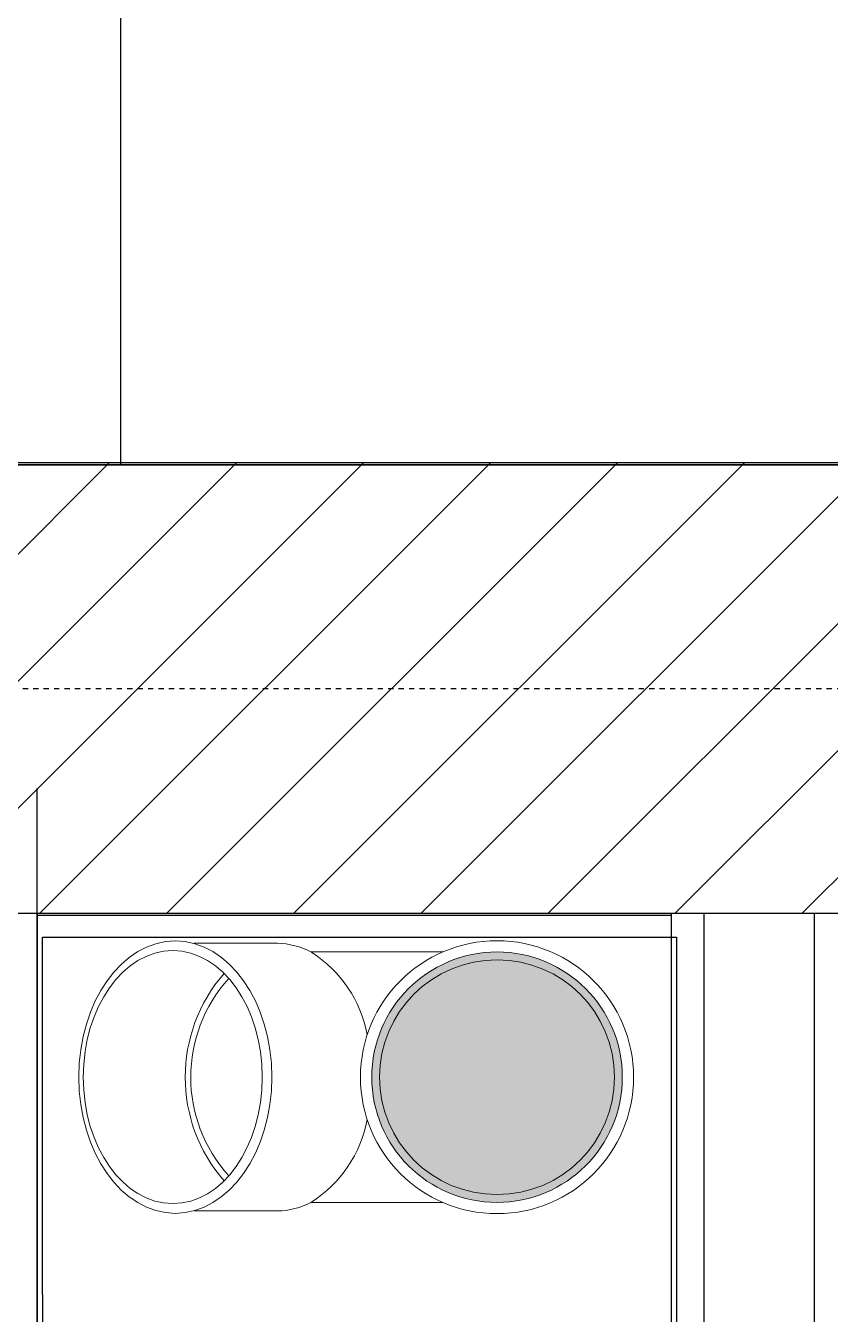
# Model space of a CAD drawing. Header units: centimetres. Extents: x 2191 to 12545, y -680 to 18662.
# Drawn here: x 10863.3 to 10895.4, y 4118.4 to 4169.9 of the extents above; entities that cross this region are included whole.
import ezdxf

# ---------------------------------------------------------------- set-up
doc = ezdxf.new("R2010")
doc.units = ezdxf.units.CM
doc.linetypes.add('Style de ligne -1', pattern=[0.41664, 0.20828, -0.20836])
for name, color, linetype in [('B Aménagement intérieur', 252, 'Continuous'), ('B GÈnÈral_Hatch', 252, 'Continuous'), ('B Général', 252, 'Continuous'), ('C ANNOTATIONS-axes horizontaux', 252, 'Style de ligne -1'), ('C ANNOTATIONS-prestations', 252, 'Continuous'), ('C ANNOTATIONS-prestations_Hatch', 252, 'Continuous'), ('F REMPLISSAGE-vert clair', 252, 'Continuous'), ('F REMPLISSAGE-vert foncé', 252, 'Continuous'), ('prlm-EAU-CHU', 42, 'Continuous'), ('prlm-EAU-EUEV', 25, 'Continuous'), ('prlm-GT', 242, 'Continuous')]:
    doc.layers.add(name, color=color, linetype=linetype)

# ---------------------------------------------------------------- blocks, each defined once
blk = doc.blocks.new('B 70.Groupe-13-1')
at = {"layer": 'B Général', "linetype": 'Continuous'}
blk.add_line((10863.773, 4134.405), (10863.755, 3956.667), dxfattribs=at)
at = {"layer": 'F REMPLISSAGE-vert foncé', "linetype": 'Continuous'}
blk.add_line((10863.773, 4134.405), (10863.755, 3956.667), dxfattribs=at)
blk = doc.blocks.new('B 70.Gaine 150_70')
at = {"layer": 'C ANNOTATIONS-prestations'}
blk.add_line((75, -35), (-75, -35), dxfattribs=at)
blk = doc.blocks.new('xi.cee1')
at = {"layer": 'prlm-EAU-CHU', "color": 0, "lineweight": 13}
for p, q in [((12.085, 5.345), (8.768, 5.345)), ((7.432, 5), (2.169, 5)), ((2.169, -5), (7.432, -5)), ((8.768, -5.345), (12.085, -5.345))]:
    blk.add_line(p, q, dxfattribs=at)
for radius in [5.45, 4.688]:
    blk.add_circle((0, 0), radius, dxfattribs=at)
for centre, radius, start, end in [((8.793, 2.487), 2.858, 90.508, 118.9381), ((10.085, 0.78), 4.987, 122.4397, 169.5051), ((6.144, 0), 6.3, 318.9248, 41.0752), ((6.355, 0), 5.869, 317.8112, 42.1667), ((10.085, -0.78), 4.987, 190.4949, 237.5603), ((8.793, -2.487), 2.858, 241.0619, 269.492)]:
    blk.add_arc(centre, radius, start, end, dxfattribs=at)
for centre, major_axis, ratio in [((12.839, 0), (0, -5.44), 0.708306), ((12.941, 0), (0, -5.051), 0.707331)]:
    blk.add_ellipse(centre, major_axis=major_axis, ratio=ratio, dxfattribs=at)
blk = doc.blocks.new('xi.eu')
at = {"layer": 'prlm-EAU-EUEV', "linetype": 'ByBlock', "lineweight": -2}
h = blk.add_hatch(color=0, dxfattribs=at)
edge = h.paths.add_edge_path()
edge.add_arc((0, 0), 5, 0, 360)
at = {"layer": 'prlm-EAU-EUEV', "color": 0, "linetype": 'ByBlock', "lineweight": 5}
blk.add_circle((0, 0), 5, dxfattribs=at)

msp = doc.modelspace()

# ---------------------------------------------------------------- hatches: boundary and pattern name
at = {"layer": 'B GÈnÈral_Hatch', "linetype": 'Continuous'}
h = msp.add_hatch(dxfattribs=at)
h.set_pattern_fill('50_BETON', color=256, style=0, pattern_type=2)
h.set_pattern_definition([(45, (0, 0), (2.4253472, -2.6458333), [])])
h.paths.add_polyline_path([(11087.245, 4134.411), (11087.245, 4152.411), (10190.396, 4152.411), (10190.396, 4134.411)])
at = {"layer": 'C ANNOTATIONS-prestations_Hatch', "linetype": 'Continuous'}
h = msp.add_hatch(dxfattribs=at)
h.set_pattern_fill('DALETTES TERRASSE 50X50', color=256, scale=1.406016, style=0, pattern_type=2)
h.set_pattern_definition([(0, (9531.354, 4152.3), (4e-15, -70.3008), []), (-90, (9531.354, 4152.3), (70.3008, 0), [])])
h.paths.add_polyline_path([(9060.796, 4282.297), (9060.796, 3065.19), (9190.796, 3065.19), (9190.796, 3716.389), (9189.484, 3716.389), (9189.484, 4137.39), (9812.796, 4137.39), (9812.796, 4152.411), (11431.445, 4152.297), (11431.445, 4282.297)])

# ---------------------------------------------------------------- linework, layer by layer
at = {"layer": 'B Aménagement intérieur', "linetype": 'Continuous'}
msp.add_line((10889.083, 4134.423), (10889.065, 4037.911), dxfattribs=at)
at = {"layer": 'B Général', "linetype": 'Continuous', "lineweight": 18}
for p, q in [((11087.245, 4152.411), (10190.396, 4152.411)), ((11087.245, 4134.411), (10564.866, 4134.411))]:
    msp.add_line(p, q, dxfattribs=at)
at = {"layer": 'B Général', "linetype": 'Continuous'}
for p, q in [((11087.245, 4152.411), (10190.396, 4152.411)), ((11087.245, 4134.411), (10580.485, 4134.411))]:
    msp.add_line(p, q, dxfattribs=at)
at = {"layer": 'C ANNOTATIONS-axes horizontaux'}
msp.add_line((12370.813, 4143.389), (2960.813, 4143.389), dxfattribs=at)
msp.add_line((12370.813, 4143.389), (2960.813, 4143.389), dxfattribs=at)
at = {"layer": 'C ANNOTATIONS-prestations', "linetype": 'Continuous', "flags": 128}
msp.add_lwpolyline([(9060.796, 4282.297), (9060.796, 3065.19), (9190.796, 3065.19), (9190.796, 3716.389), (9189.484, 3716.389), (9189.484, 4137.39), (9812.796, 4137.39), (9812.796, 4152.411), (11431.445, 4152.297), (11431.445, 4282.297)], close=True, dxfattribs=at)
at = {"layer": 'F REMPLISSAGE-vert clair'}
for p, q in [((10890.383, 4134.422), (10890.365, 4039.211)), ((10894.783, 4134.422), (10894.766, 4043.611))]:
    msp.add_line(p, q, dxfattribs=at)
at = {"layer": 'F REMPLISSAGE-vert foncé', "linetype": 'Continuous'}
msp.add_line((10889.083, 4134.423), (10889.065, 4037.911), dxfattribs=at)
at = {"layer": 'F REMPLISSAGE-vert foncé'}
for p, q in [((10890.383, 4134.422), (10890.365, 4039.211)), ((10894.783, 4134.422), (10894.766, 4043.611))]:
    msp.add_line(p, q, dxfattribs=at)
at = {"layer": 'prlm-GT', "ltscale": 50}
for points in [[(10863.781, 4134.352), (10889.083, 4134.347), (10889.083, 4037.911), (10928.136, 4037.911), (10928.136, 3991.561), (10863.836, 3991.561)], [(10863.994, 4133.474), (10889.296, 4133.469), (10889.296, 4037.033), (10928.349, 4037.033), (10928.349, 3990.683), (10864.049, 3990.683)]]:
    msp.add_lwpolyline(points, close=True, dxfattribs=at)

# ---------------------------------------------------------------- block references
at = {"layer": 'B Aménagement intérieur'}
msp.add_blockref('B 70.Groupe-13-1', (0, 0), dxfattribs=at)
at = {"layer": 'B Aménagement intérieur', "rotation": 270}
msp.add_blockref('B 70.Gaine 150_70', (10898.781, 4064.411), dxfattribs=at)
at = {"layer": 'prlm-EAU-CHU', "rotation": 179.9906489130597}
msp.add_blockref('xi.cee1', (10882.128, 4127.878), dxfattribs=at)
at = {"layer": 'prlm-EAU-EUEV', "xscale": -1, "rotation": 359.1962760264009}
msp.add_blockref('xi.eu', (10882.128, 4127.878), dxfattribs=at)

doc.saveas('drawing.dxf')
